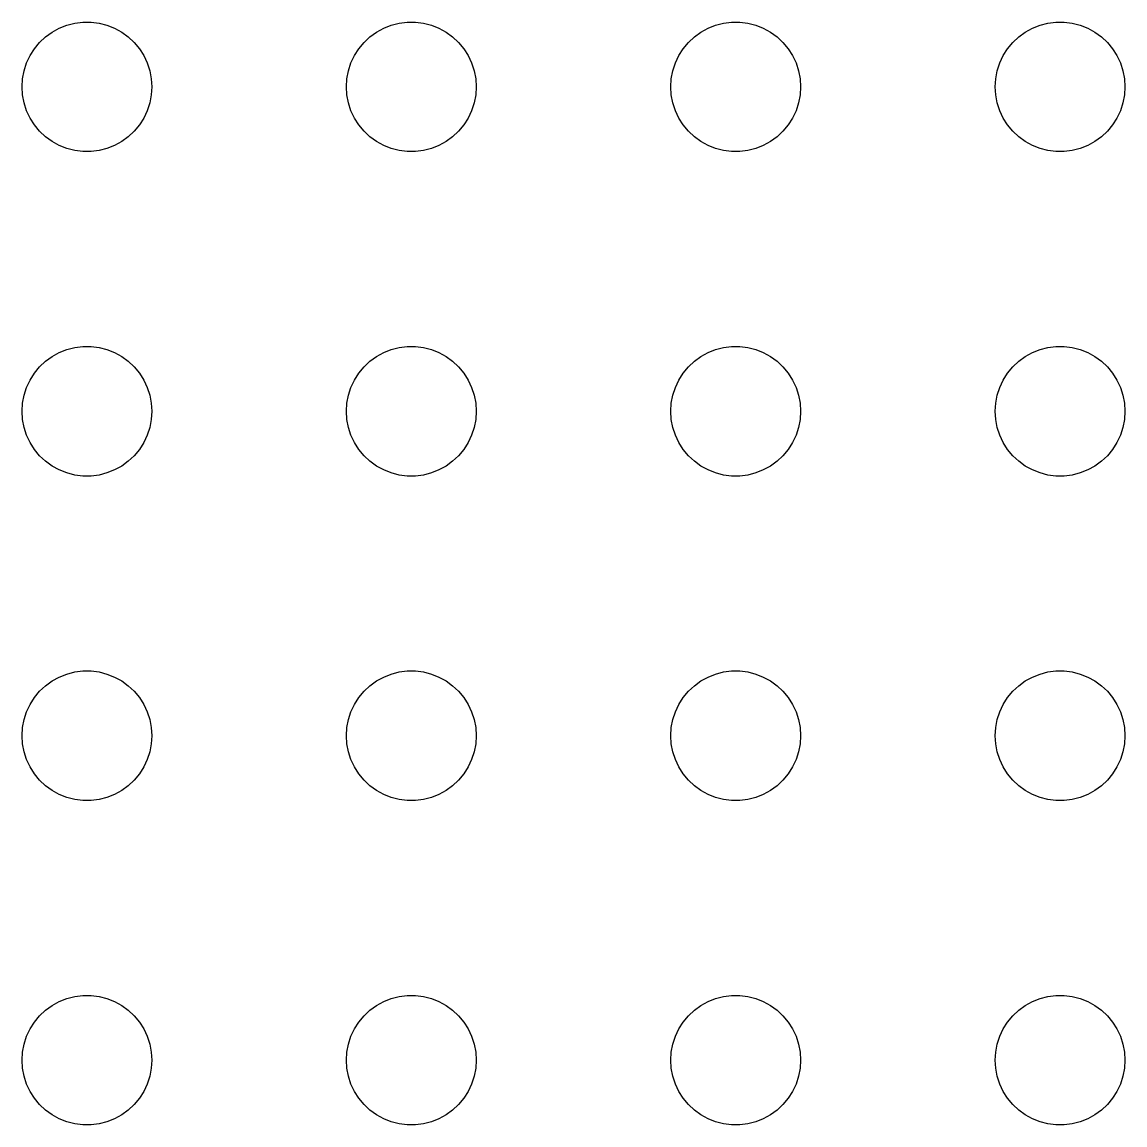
# Model space of a CAD drawing. Header units: metres. Extents: x -104 to 104, y -104 to 104.
# Drawn here: x 21 to 46.5, y 21 to 46.5 of the extents above; entities that cross this region are included whole.
import ezdxf

# ---------------------------------------------------------------- set-up
doc = ezdxf.new("R2010")
doc.units = ezdxf.units.M

msp = doc.modelspace()

# ---------------------------------------------------------------- linework, layer by layer
for p, q in [((21.8613, 46.3572), (22.0365, 46.4266)), ((22.0365, 46.4266), (22.2189, 46.4734)), ((22.2189, 46.4734), (22.4058, 46.497)), ((22.4058, 46.497), (22.5942, 46.497)), ((22.5942, 46.497), (22.7811, 46.4734)), ((22.7811, 46.4734), (22.9635, 46.4266)), ((22.9635, 46.4266), (23.1387, 46.3572)), ((29.3613, 46.3572), (29.5365, 46.4266)), ((29.5365, 46.4266), (29.7189, 46.4734)), ((29.7189, 46.4734), (29.9058, 46.497)), ((29.9058, 46.497), (30.0942, 46.497)), ((30.0942, 46.497), (30.2811, 46.4734)), ((30.2811, 46.4734), (30.4635, 46.4266)), ((30.4635, 46.4266), (30.6387, 46.3572)), ((36.8613, 46.3572), (37.0365, 46.4266)), ((37.0365, 46.4266), (37.2189, 46.4734)), ((37.2189, 46.4734), (37.4058, 46.497)), ((37.4058, 46.497), (37.5942, 46.497)), ((37.5942, 46.497), (37.7811, 46.4734)), ((37.7811, 46.4734), (37.9635, 46.4266)), ((37.9635, 46.4266), (38.1387, 46.3572)), ((44.3613, 46.3572), (44.5365, 46.4266)), ((44.5365, 46.4266), (44.7189, 46.4734)), ((44.7189, 46.4734), (44.9058, 46.497)), ((44.9058, 46.497), (45.0942, 46.497)), ((45.0942, 46.497), (45.2811, 46.4734)), ((45.2811, 46.4734), (45.4635, 46.4266)), ((45.4635, 46.4266), (45.6387, 46.3572)), ((21.4065, 46.0268), (21.5439, 46.1558)), ((21.5439, 46.1558), (21.6963, 46.2665)), ((21.6963, 46.2665), (21.8613, 46.3572)), ((23.1387, 46.3572), (23.3037, 46.2665)), ((23.3037, 46.2665), (23.4561, 46.1558)), ((23.4561, 46.1558), (23.5934, 46.0268)), ((28.9065, 46.0268), (29.0439, 46.1558)), ((29.0439, 46.1558), (29.1963, 46.2665)), ((29.1963, 46.2665), (29.3613, 46.3572)), ((30.6387, 46.3572), (30.8037, 46.2665)), ((30.8037, 46.2665), (30.9561, 46.1558)), ((30.9561, 46.1558), (31.0934, 46.0268)), ((36.4065, 46.0268), (36.5439, 46.1558)), ((36.5439, 46.1558), (36.6963, 46.2665)), ((36.6963, 46.2665), (36.8613, 46.3572)), ((38.1387, 46.3572), (38.3037, 46.2665)), ((38.3037, 46.2665), (38.4561, 46.1558)), ((38.4561, 46.1558), (38.5934, 46.0268)), ((43.9065, 46.0268), (44.0439, 46.1558)), ((44.0439, 46.1558), (44.1963, 46.2665)), ((44.1963, 46.2665), (44.3613, 46.3572)), ((45.6387, 46.3572), (45.8037, 46.2665)), ((45.8037, 46.2665), (45.9561, 46.1558)), ((45.9561, 46.1558), (46.0934, 46.0268)), ((21.2865, 45.8817), (21.4065, 46.0268)), ((23.5934, 46.0268), (23.7135, 45.8817)), ((28.7865, 45.8817), (28.9065, 46.0268)), ((31.0934, 46.0268), (31.2135, 45.8817)), ((36.2865, 45.8817), (36.4065, 46.0268)), ((38.5934, 46.0268), (38.7135, 45.8817)), ((43.7865, 45.8817), (43.9065, 46.0268)), ((46.0934, 46.0268), (46.2135, 45.8817)), ((21.1053, 45.5522), (21.1855, 45.7226)), ((21.1855, 45.7226), (21.2865, 45.8817)), ((23.7135, 45.8817), (23.8145, 45.7226)), ((23.8145, 45.7226), (23.8947, 45.5522)), ((28.6053, 45.5522), (28.6855, 45.7226)), ((28.6855, 45.7226), (28.7865, 45.8817)), ((31.2135, 45.8817), (31.3145, 45.7226)), ((31.3145, 45.7226), (31.3947, 45.5522)), ((36.1053, 45.5522), (36.1855, 45.7226)), ((36.1855, 45.7226), (36.2865, 45.8817)), ((38.7135, 45.8817), (38.8145, 45.7226)), ((38.8145, 45.7226), (38.8947, 45.5522)), ((43.6053, 45.5522), (43.6855, 45.7226)), ((43.6855, 45.7226), (43.7865, 45.8817)), ((46.2135, 45.8817), (46.3145, 45.7226)), ((46.3145, 45.7226), (46.3947, 45.5522)), ((21.0471, 45.373), (21.1053, 45.5522)), ((23.8947, 45.5522), (23.9529, 45.373)), ((28.5471, 45.373), (28.6053, 45.5522)), ((31.3947, 45.5522), (31.4529, 45.373)), ((36.0471, 45.373), (36.1053, 45.5522)), ((38.8947, 45.5522), (38.9529, 45.373)), ((43.5471, 45.373), (43.6053, 45.5522)), ((46.3947, 45.5522), (46.4529, 45.373)), ((21, 45), (21.0118, 45.188)), ((21.0118, 45.188), (21.0471, 45.373)), ((23.9529, 45.373), (23.9882, 45.188)), ((23.9882, 45.188), (24, 45)), ((28.5, 45), (28.5118, 45.188)), ((28.5118, 45.188), (28.5471, 45.373)), ((31.4529, 45.373), (31.4882, 45.188)), ((31.4882, 45.188), (31.5, 45)), ((36, 45), (36.0118, 45.188)), ((36.0118, 45.188), (36.0471, 45.373)), ((38.9529, 45.373), (38.9882, 45.188)), ((38.9882, 45.188), (39, 45)), ((43.5, 45), (43.5118, 45.188)), ((43.5118, 45.188), (43.5471, 45.373)), ((46.4529, 45.373), (46.4882, 45.188)), ((46.4882, 45.188), (46.5, 45)), ((21.0118, 44.812), (21, 45)), ((24, 45), (23.9882, 44.812)), ((28.5118, 44.812), (28.5, 45)), ((31.5, 45), (31.4882, 44.812)), ((36.0118, 44.812), (36, 45)), ((39, 45), (38.9882, 44.812)), ((43.5118, 44.812), (43.5, 45)), ((46.5, 45), (46.4882, 44.812)), ((21.0471, 44.627), (21.0118, 44.812)), ((21.1053, 44.4478), (21.0471, 44.627)), ((23.9529, 44.627), (23.8947, 44.4478)), ((23.9882, 44.812), (23.9529, 44.627)), ((28.5471, 44.627), (28.5118, 44.812)), ((28.6053, 44.4478), (28.5471, 44.627)), ((31.4529, 44.627), (31.3947, 44.4478)), ((31.4882, 44.812), (31.4529, 44.627)), ((36.0471, 44.627), (36.0118, 44.812)), ((36.1053, 44.4478), (36.0471, 44.627)), ((38.9529, 44.627), (38.8947, 44.4478)), ((38.9882, 44.812), (38.9529, 44.627)), ((43.5471, 44.627), (43.5118, 44.812)), ((43.6053, 44.4478), (43.5471, 44.627)), ((46.4529, 44.627), (46.3947, 44.4478)), ((46.4882, 44.812), (46.4529, 44.627)), ((21.1855, 44.2774), (21.1053, 44.4478)), ((23.8947, 44.4478), (23.8145, 44.2774)), ((28.6855, 44.2774), (28.6053, 44.4478)), ((31.3947, 44.4478), (31.3145, 44.2774)), ((36.1855, 44.2774), (36.1053, 44.4478)), ((38.8947, 44.4478), (38.8145, 44.2774)), ((43.6855, 44.2774), (43.6053, 44.4478)), ((46.3947, 44.4478), (46.3145, 44.2774)), ((21.2865, 44.1183), (21.1855, 44.2774)), ((21.4065, 43.9732), (21.2865, 44.1183)), ((23.7135, 44.1183), (23.5934, 43.9732)), ((23.8145, 44.2774), (23.7135, 44.1183)), ((28.7865, 44.1183), (28.6855, 44.2774)), ((28.9065, 43.9732), (28.7865, 44.1183)), ((31.2135, 44.1183), (31.0934, 43.9732)), ((31.3145, 44.2774), (31.2135, 44.1183)), ((36.2865, 44.1183), (36.1855, 44.2774)), ((36.4065, 43.9732), (36.2865, 44.1183)), ((38.7135, 44.1183), (38.5934, 43.9732)), ((38.8145, 44.2774), (38.7135, 44.1183)), ((43.7865, 44.1183), (43.6855, 44.2774)), ((43.9065, 43.9732), (43.7865, 44.1183)), ((46.2135, 44.1183), (46.0934, 43.9732)), ((46.3145, 44.2774), (46.2135, 44.1183)), ((21.5439, 43.8442), (21.4065, 43.9732)), ((23.5934, 43.9732), (23.4561, 43.8442)), ((29.0439, 43.8442), (28.9065, 43.9732)), ((31.0934, 43.9732), (30.9561, 43.8442)), ((36.5439, 43.8442), (36.4065, 43.9732)), ((38.5934, 43.9732), (38.4561, 43.8442)), ((44.0439, 43.8442), (43.9065, 43.9732)), ((46.0934, 43.9732), (45.9561, 43.8442)), ((21.6963, 43.7335), (21.5439, 43.8442)), ((21.8613, 43.6428), (21.6963, 43.7335)), ((22.0365, 43.5734), (21.8613, 43.6428)), ((23.1387, 43.6428), (22.9635, 43.5734)), ((23.3037, 43.7335), (23.1387, 43.6428)), ((23.4561, 43.8442), (23.3037, 43.7335)), ((29.1963, 43.7335), (29.0439, 43.8442)), ((29.3613, 43.6428), (29.1963, 43.7335)), ((29.5365, 43.5734), (29.3613, 43.6428)), ((30.6387, 43.6428), (30.4635, 43.5734)), ((30.8037, 43.7335), (30.6387, 43.6428)), ((30.9561, 43.8442), (30.8037, 43.7335)), ((36.6963, 43.7335), (36.5439, 43.8442)), ((36.8613, 43.6428), (36.6963, 43.7335)), ((37.0365, 43.5734), (36.8613, 43.6428)), ((38.1387, 43.6428), (37.9635, 43.5734)), ((38.3037, 43.7335), (38.1387, 43.6428)), ((38.4561, 43.8442), (38.3037, 43.7335)), ((44.1963, 43.7335), (44.0439, 43.8442)), ((44.3613, 43.6428), (44.1963, 43.7335)), ((44.5365, 43.5734), (44.3613, 43.6428)), ((45.6387, 43.6428), (45.4635, 43.5734)), ((45.8037, 43.7335), (45.6387, 43.6428)), ((45.9561, 43.8442), (45.8037, 43.7335)), ((22.2189, 43.5266), (22.0365, 43.5734)), ((22.4058, 43.503), (22.2189, 43.5266)), ((22.5942, 43.503), (22.4058, 43.503)), ((22.7811, 43.5266), (22.5942, 43.503)), ((22.9635, 43.5734), (22.7811, 43.5266)), ((29.7189, 43.5266), (29.5365, 43.5734)), ((29.9058, 43.503), (29.7189, 43.5266)), ((30.0942, 43.503), (29.9058, 43.503)), ((30.2811, 43.5266), (30.0942, 43.503)), ((30.4635, 43.5734), (30.2811, 43.5266)), ((37.2189, 43.5266), (37.0365, 43.5734)), ((37.4058, 43.503), (37.2189, 43.5266)), ((37.5942, 43.503), (37.4058, 43.503)), ((37.7811, 43.5266), (37.5942, 43.503)), ((37.9635, 43.5734), (37.7811, 43.5266)), ((44.7189, 43.5266), (44.5365, 43.5734)), ((44.9058, 43.503), (44.7189, 43.5266)), ((45.0942, 43.503), (44.9058, 43.503)), ((45.2811, 43.5266), (45.0942, 43.503)), ((45.4635, 43.5734), (45.2811, 43.5266)), ((21.5439, 38.6558), (21.6963, 38.7665)), ((21.6963, 38.7665), (21.8613, 38.8572)), ((21.8613, 38.8572), (22.0365, 38.9266)), ((22.0365, 38.9266), (22.2189, 38.9734)), ((22.2189, 38.9734), (22.4058, 38.997)), ((22.4058, 38.997), (22.5942, 38.997)), ((22.5942, 38.997), (22.7811, 38.9734)), ((22.7811, 38.9734), (22.9635, 38.9266)), ((22.9635, 38.9266), (23.1387, 38.8572)), ((23.1387, 38.8572), (23.3037, 38.7665)), ((23.3037, 38.7665), (23.4561, 38.6558)), ((29.0439, 38.6558), (29.1963, 38.7665)), ((29.1963, 38.7665), (29.3613, 38.8572)), ((29.3613, 38.8572), (29.5365, 38.9266)), ((29.5365, 38.9266), (29.7189, 38.9734)), ((29.7189, 38.9734), (29.9058, 38.997)), ((29.9058, 38.997), (30.0942, 38.997)), ((30.0942, 38.997), (30.2811, 38.9734)), ((30.2811, 38.9734), (30.4635, 38.9266)), ((30.4635, 38.9266), (30.6387, 38.8572)), ((30.6387, 38.8572), (30.8037, 38.7665)), ((30.8037, 38.7665), (30.9561, 38.6558)), ((36.5439, 38.6558), (36.6963, 38.7665)), ((36.6963, 38.7665), (36.8613, 38.8572)), ((36.8613, 38.8572), (37.0365, 38.9266)), ((37.0365, 38.9266), (37.2189, 38.9734)), ((37.2189, 38.9734), (37.4058, 38.997)), ((37.4058, 38.997), (37.5942, 38.997)), ((37.5942, 38.997), (37.7811, 38.9734)), ((37.7811, 38.9734), (37.9635, 38.9266)), ((37.9635, 38.9266), (38.1387, 38.8572)), ((38.1387, 38.8572), (38.3037, 38.7665)), ((38.3037, 38.7665), (38.4561, 38.6558)), ((44.0439, 38.6558), (44.1963, 38.7665)), ((44.1963, 38.7665), (44.3613, 38.8572)), ((44.3613, 38.8572), (44.5365, 38.9266)), ((44.5365, 38.9266), (44.7189, 38.9734)), ((44.7189, 38.9734), (44.9058, 38.997)), ((44.9058, 38.997), (45.0942, 38.997)), ((45.0942, 38.997), (45.2811, 38.9734)), ((45.2811, 38.9734), (45.4635, 38.9266)), ((45.4635, 38.9266), (45.6387, 38.8572)), ((45.6387, 38.8572), (45.8037, 38.7665)), ((45.8037, 38.7665), (45.9561, 38.6558)), ((21.2865, 38.3817), (21.4065, 38.5268)), ((21.4065, 38.5268), (21.5439, 38.6558)), ((23.4561, 38.6558), (23.5934, 38.5268)), ((23.5934, 38.5268), (23.7135, 38.3817)), ((28.7865, 38.3817), (28.9065, 38.5268)), ((28.9065, 38.5268), (29.0439, 38.6558)), ((30.9561, 38.6558), (31.0934, 38.5268)), ((31.0934, 38.5268), (31.2135, 38.3817)), ((36.2865, 38.3817), (36.4065, 38.5268)), ((36.4065, 38.5268), (36.5439, 38.6558)), ((38.4561, 38.6558), (38.5934, 38.5268)), ((38.5934, 38.5268), (38.7135, 38.3817)), ((43.7865, 38.3817), (43.9065, 38.5268)), ((43.9065, 38.5268), (44.0439, 38.6558)), ((45.9561, 38.6558), (46.0934, 38.5268)), ((46.0934, 38.5268), (46.2135, 38.3817)), ((21.1855, 38.2226), (21.2865, 38.3817)), ((23.7135, 38.3817), (23.8145, 38.2226)), ((28.6855, 38.2226), (28.7865, 38.3817)), ((31.2135, 38.3817), (31.3145, 38.2226)), ((36.1855, 38.2226), (36.2865, 38.3817)), ((38.7135, 38.3817), (38.8145, 38.2226)), ((43.6855, 38.2226), (43.7865, 38.3817)), ((46.2135, 38.3817), (46.3145, 38.2226)), ((21.0471, 37.873), (21.1053, 38.0522)), ((21.1053, 38.0522), (21.1855, 38.2226)), ((23.8145, 38.2226), (23.8947, 38.0522)), ((23.8947, 38.0522), (23.9529, 37.873)), ((28.5471, 37.873), (28.6053, 38.0522)), ((28.6053, 38.0522), (28.6855, 38.2226)), ((31.3145, 38.2226), (31.3947, 38.0522)), ((31.3947, 38.0522), (31.4529, 37.873)), ((36.0471, 37.873), (36.1053, 38.0522)), ((36.1053, 38.0522), (36.1855, 38.2226)), ((38.8145, 38.2226), (38.8947, 38.0522)), ((38.8947, 38.0522), (38.9529, 37.873)), ((43.5471, 37.873), (43.6053, 38.0522)), ((43.6053, 38.0522), (43.6855, 38.2226)), ((46.3145, 38.2226), (46.3947, 38.0522)), ((46.3947, 38.0522), (46.4529, 37.873)), ((21.0118, 37.688), (21.0471, 37.873)), ((23.9529, 37.873), (23.9882, 37.688)), ((28.5118, 37.688), (28.5471, 37.873)), ((31.4529, 37.873), (31.4882, 37.688)), ((36.0118, 37.688), (36.0471, 37.873)), ((38.9529, 37.873), (38.9882, 37.688)), ((43.5118, 37.688), (43.5471, 37.873)), ((46.4529, 37.873), (46.4882, 37.688)), ((21, 37.5), (21.0118, 37.688)), ((21.0118, 37.312), (21, 37.5)), ((23.9882, 37.688), (24, 37.5)), ((24, 37.5), (23.9882, 37.312)), ((28.5, 37.5), (28.5118, 37.688)), ((28.5118, 37.312), (28.5, 37.5)), ((31.4882, 37.688), (31.5, 37.5)), ((31.5, 37.5), (31.4882, 37.312)), ((36, 37.5), (36.0118, 37.688)), ((36.0118, 37.312), (36, 37.5)), ((38.9882, 37.688), (39, 37.5)), ((39, 37.5), (38.9882, 37.312)), ((43.5, 37.5), (43.5118, 37.688)), ((43.5118, 37.312), (43.5, 37.5)), ((46.4882, 37.688), (46.5, 37.5)), ((46.5, 37.5), (46.4882, 37.312)), ((21.0471, 37.127), (21.0118, 37.312)), ((23.9882, 37.312), (23.9529, 37.127)), ((28.5471, 37.127), (28.5118, 37.312)), ((31.4882, 37.312), (31.4529, 37.127)), ((36.0471, 37.127), (36.0118, 37.312)), ((38.9882, 37.312), (38.9529, 37.127)), ((43.5471, 37.127), (43.5118, 37.312)), ((46.4882, 37.312), (46.4529, 37.127)), ((21.1053, 36.9478), (21.0471, 37.127)), ((23.9529, 37.127), (23.8947, 36.9478)), ((28.6053, 36.9478), (28.5471, 37.127)), ((31.4529, 37.127), (31.3947, 36.9478)), ((36.1053, 36.9478), (36.0471, 37.127)), ((38.9529, 37.127), (38.8947, 36.9478)), ((43.6053, 36.9478), (43.5471, 37.127)), ((46.4529, 37.127), (46.3947, 36.9478)), ((21.1855, 36.7774), (21.1053, 36.9478)), ((21.2865, 36.6183), (21.1855, 36.7774)), ((23.8145, 36.7774), (23.7135, 36.6183)), ((23.8947, 36.9478), (23.8145, 36.7774)), ((28.6855, 36.7774), (28.6053, 36.9478)), ((28.7865, 36.6183), (28.6855, 36.7774)), ((31.3145, 36.7774), (31.2135, 36.6183)), ((31.3947, 36.9478), (31.3145, 36.7774)), ((36.1855, 36.7774), (36.1053, 36.9478)), ((36.2865, 36.6183), (36.1855, 36.7774)), ((38.8145, 36.7774), (38.7135, 36.6183)), ((38.8947, 36.9478), (38.8145, 36.7774)), ((43.6855, 36.7774), (43.6053, 36.9478)), ((43.7865, 36.6183), (43.6855, 36.7774)), ((46.3145, 36.7774), (46.2135, 36.6183)), ((46.3947, 36.9478), (46.3145, 36.7774)), ((21.4065, 36.4732), (21.2865, 36.6183)), ((21.5439, 36.3442), (21.4065, 36.4732)), ((23.5934, 36.4732), (23.4561, 36.3442)), ((23.7135, 36.6183), (23.5934, 36.4732)), ((28.9065, 36.4732), (28.7865, 36.6183)), ((29.0439, 36.3442), (28.9065, 36.4732)), ((31.0934, 36.4732), (30.9561, 36.3442)), ((31.2135, 36.6183), (31.0934, 36.4732)), ((36.4065, 36.4732), (36.2865, 36.6183)), ((36.5439, 36.3442), (36.4065, 36.4732)), ((38.5934, 36.4732), (38.4561, 36.3442)), ((38.7135, 36.6183), (38.5934, 36.4732)), ((43.9065, 36.4732), (43.7865, 36.6183)), ((44.0439, 36.3442), (43.9065, 36.4732)), ((46.0934, 36.4732), (45.9561, 36.3442)), ((46.2135, 36.6183), (46.0934, 36.4732)), ((21.6963, 36.2335), (21.5439, 36.3442)), ((21.8613, 36.1428), (21.6963, 36.2335)), ((23.3037, 36.2335), (23.1387, 36.1428)), ((23.4561, 36.3442), (23.3037, 36.2335)), ((29.1963, 36.2335), (29.0439, 36.3442)), ((29.3613, 36.1428), (29.1963, 36.2335)), ((30.8037, 36.2335), (30.6387, 36.1428)), ((30.9561, 36.3442), (30.8037, 36.2335)), ((36.6963, 36.2335), (36.5439, 36.3442)), ((36.8613, 36.1428), (36.6963, 36.2335)), ((38.3037, 36.2335), (38.1387, 36.1428)), ((38.4561, 36.3442), (38.3037, 36.2335)), ((44.1963, 36.2335), (44.0439, 36.3442)), ((44.3613, 36.1428), (44.1963, 36.2335)), ((45.8037, 36.2335), (45.6387, 36.1428)), ((45.9561, 36.3442), (45.8037, 36.2335)), ((22.0365, 36.0734), (21.8613, 36.1428)), ((22.2189, 36.0266), (22.0365, 36.0734)), ((22.4058, 36.003), (22.2189, 36.0266)), ((22.5942, 36.003), (22.4058, 36.003)), ((22.7811, 36.0266), (22.5942, 36.003)), ((22.9635, 36.0734), (22.7811, 36.0266)), ((23.1387, 36.1428), (22.9635, 36.0734)), ((29.5365, 36.0734), (29.3613, 36.1428)), ((29.7189, 36.0266), (29.5365, 36.0734)), ((29.9058, 36.003), (29.7189, 36.0266)), ((30.0942, 36.003), (29.9058, 36.003)), ((30.2811, 36.0266), (30.0942, 36.003)), ((30.4635, 36.0734), (30.2811, 36.0266)), ((30.6387, 36.1428), (30.4635, 36.0734)), ((37.0365, 36.0734), (36.8613, 36.1428)), ((37.2189, 36.0266), (37.0365, 36.0734)), ((37.4058, 36.003), (37.2189, 36.0266)), ((37.5942, 36.003), (37.4058, 36.003)), ((37.7811, 36.0266), (37.5942, 36.003)), ((37.9635, 36.0734), (37.7811, 36.0266)), ((38.1387, 36.1428), (37.9635, 36.0734)), ((44.5365, 36.0734), (44.3613, 36.1428)), ((44.7189, 36.0266), (44.5365, 36.0734)), ((44.9058, 36.003), (44.7189, 36.0266)), ((45.0942, 36.003), (44.9058, 36.003)), ((45.2811, 36.0266), (45.0942, 36.003)), ((45.4635, 36.0734), (45.2811, 36.0266)), ((45.6387, 36.1428), (45.4635, 36.0734)), ((21.8613, 31.3572), (22.0365, 31.4266)), ((22.0365, 31.4266), (22.2189, 31.4734)), ((22.2189, 31.4734), (22.4058, 31.497)), ((22.4058, 31.497), (22.5942, 31.497)), ((22.5942, 31.497), (22.7811, 31.4734)), ((22.7811, 31.4734), (22.9635, 31.4266)), ((22.9635, 31.4266), (23.1387, 31.3572)), ((29.3613, 31.3572), (29.5365, 31.4266)), ((29.5365, 31.4266), (29.7189, 31.4734)), ((29.7189, 31.4734), (29.9058, 31.497)), ((29.9058, 31.497), (30.0942, 31.497)), ((30.0942, 31.497), (30.2811, 31.4734)), ((30.2811, 31.4734), (30.4635, 31.4266)), ((30.4635, 31.4266), (30.6387, 31.3572)), ((36.8613, 31.3572), (37.0365, 31.4266)), ((37.0365, 31.4266), (37.2189, 31.4734)), ((37.2189, 31.4734), (37.4058, 31.497)), ((37.4058, 31.497), (37.5942, 31.497)), ((37.5942, 31.497), (37.7811, 31.4734)), ((37.7811, 31.4734), (37.9635, 31.4266)), ((37.9635, 31.4266), (38.1387, 31.3572)), ((44.3613, 31.3572), (44.5365, 31.4266)), ((44.5365, 31.4266), (44.7189, 31.4734)), ((44.7189, 31.4734), (44.9058, 31.497)), ((44.9058, 31.497), (45.0942, 31.497)), ((45.0942, 31.497), (45.2811, 31.4734)), ((45.2811, 31.4734), (45.4635, 31.4266)), ((45.4635, 31.4266), (45.6387, 31.3572)), ((21.4065, 31.0268), (21.5439, 31.1558)), ((21.5439, 31.1558), (21.6963, 31.2665)), ((21.6963, 31.2665), (21.8613, 31.3572)), ((23.1387, 31.3572), (23.3037, 31.2665)), ((23.3037, 31.2665), (23.4561, 31.1558)), ((23.4561, 31.1558), (23.5934, 31.0268)), ((28.9065, 31.0268), (29.0439, 31.1558)), ((29.0439, 31.1558), (29.1963, 31.2665)), ((29.1963, 31.2665), (29.3613, 31.3572)), ((30.6387, 31.3572), (30.8037, 31.2665)), ((30.8037, 31.2665), (30.9561, 31.1558)), ((30.9561, 31.1558), (31.0934, 31.0268)), ((36.4065, 31.0268), (36.5439, 31.1558)), ((36.5439, 31.1558), (36.6963, 31.2665)), ((36.6963, 31.2665), (36.8613, 31.3572)), ((38.1387, 31.3572), (38.3037, 31.2665)), ((38.3037, 31.2665), (38.4561, 31.1558)), ((38.4561, 31.1558), (38.5934, 31.0268)), ((43.9065, 31.0268), (44.0439, 31.1558)), ((44.0439, 31.1558), (44.1963, 31.2665)), ((44.1963, 31.2665), (44.3613, 31.3572)), ((45.6387, 31.3572), (45.8037, 31.2665)), ((45.8037, 31.2665), (45.9561, 31.1558)), ((45.9561, 31.1558), (46.0934, 31.0268)), ((21.1855, 30.7226), (21.2865, 30.8817)), ((21.2865, 30.8817), (21.4065, 31.0268)), ((23.5934, 31.0268), (23.7135, 30.8817)), ((23.7135, 30.8817), (23.8145, 30.7226)), ((28.6855, 30.7226), (28.7865, 30.8817)), ((28.7865, 30.8817), (28.9065, 31.0268)), ((31.0934, 31.0268), (31.2135, 30.8817)), ((31.2135, 30.8817), (31.3145, 30.7226)), ((36.1855, 30.7226), (36.2865, 30.8817)), ((36.2865, 30.8817), (36.4065, 31.0268)), ((38.5934, 31.0268), (38.7135, 30.8817)), ((38.7135, 30.8817), (38.8145, 30.7226)), ((43.6855, 30.7226), (43.7865, 30.8817)), ((43.7865, 30.8817), (43.9065, 31.0268)), ((46.0934, 31.0268), (46.2135, 30.8817)), ((46.2135, 30.8817), (46.3145, 30.7226)), ((21.1053, 30.5522), (21.1855, 30.7226)), ((23.8145, 30.7226), (23.8947, 30.5522)), ((28.6053, 30.5522), (28.6855, 30.7226)), ((31.3145, 30.7226), (31.3947, 30.5522)), ((36.1053, 30.5522), (36.1855, 30.7226)), ((38.8145, 30.7226), (38.8947, 30.5522)), ((43.6053, 30.5522), (43.6855, 30.7226)), ((46.3145, 30.7226), (46.3947, 30.5522)), ((21.0118, 30.188), (21.0471, 30.373)), ((21.0471, 30.373), (21.1053, 30.5522)), ((23.8947, 30.5522), (23.9529, 30.373)), ((23.9529, 30.373), (23.9882, 30.188)), ((28.5118, 30.188), (28.5471, 30.373)), ((28.5471, 30.373), (28.6053, 30.5522)), ((31.3947, 30.5522), (31.4529, 30.373)), ((31.4529, 30.373), (31.4882, 30.188)), ((36.0118, 30.188), (36.0471, 30.373)), ((36.0471, 30.373), (36.1053, 30.5522)), ((38.8947, 30.5522), (38.9529, 30.373)), ((38.9529, 30.373), (38.9882, 30.188)), ((43.5118, 30.188), (43.5471, 30.373)), ((43.5471, 30.373), (43.6053, 30.5522)), ((46.3947, 30.5522), (46.4529, 30.373)), ((46.4529, 30.373), (46.4882, 30.188)), ((21, 30), (21.0118, 30.188)), ((23.9882, 30.188), (24, 30)), ((28.5, 30), (28.5118, 30.188)), ((31.4882, 30.188), (31.5, 30)), ((36, 30), (36.0118, 30.188)), ((38.9882, 30.188), (39, 30)), ((43.5, 30), (43.5118, 30.188)), ((46.4882, 30.188), (46.5, 30)), ((21.0118, 29.812), (21, 30)), ((24, 30), (23.9882, 29.812)), ((28.5118, 29.812), (28.5, 30)), ((31.5, 30), (31.4882, 29.812)), ((36.0118, 29.812), (36, 30)), ((39, 30), (38.9882, 29.812)), ((43.5118, 29.812), (43.5, 30)), ((46.5, 30), (46.4882, 29.812)), ((21.0471, 29.627), (21.0118, 29.812)), ((21.1053, 29.4478), (21.0471, 29.627)), ((23.9529, 29.627), (23.8947, 29.4478)), ((23.9882, 29.812), (23.9529, 29.627)), ((28.5471, 29.627), (28.5118, 29.812)), ((28.6053, 29.4478), (28.5471, 29.627)), ((31.4529, 29.627), (31.3947, 29.4478)), ((31.4882, 29.812), (31.4529, 29.627)), ((36.0471, 29.627), (36.0118, 29.812)), ((36.1053, 29.4478), (36.0471, 29.627)), ((38.9529, 29.627), (38.8947, 29.4478)), ((38.9882, 29.812), (38.9529, 29.627)), ((43.5471, 29.627), (43.5118, 29.812)), ((43.6053, 29.4478), (43.5471, 29.627)), ((46.4529, 29.627), (46.3947, 29.4478)), ((46.4882, 29.812), (46.4529, 29.627)), ((21.1855, 29.2774), (21.1053, 29.4478)), ((23.8947, 29.4478), (23.8145, 29.2774)), ((28.6855, 29.2774), (28.6053, 29.4478)), ((31.3947, 29.4478), (31.3145, 29.2774)), ((36.1855, 29.2774), (36.1053, 29.4478)), ((38.8947, 29.4478), (38.8145, 29.2774)), ((43.6855, 29.2774), (43.6053, 29.4478)), ((46.3947, 29.4478), (46.3145, 29.2774)), ((21.2865, 29.1183), (21.1855, 29.2774)), ((21.4065, 28.9732), (21.2865, 29.1183)), ((23.7135, 29.1183), (23.5934, 28.9732)), ((23.8145, 29.2774), (23.7135, 29.1183)), ((28.7865, 29.1183), (28.6855, 29.2774)), ((28.9065, 28.9732), (28.7865, 29.1183)), ((31.2135, 29.1183), (31.0934, 28.9732)), ((31.3145, 29.2774), (31.2135, 29.1183)), ((36.2865, 29.1183), (36.1855, 29.2774)), ((36.4065, 28.9732), (36.2865, 29.1183)), ((38.7135, 29.1183), (38.5934, 28.9732)), ((38.8145, 29.2774), (38.7135, 29.1183)), ((43.7865, 29.1183), (43.6855, 29.2774)), ((43.9065, 28.9732), (43.7865, 29.1183)), ((46.2135, 29.1183), (46.0934, 28.9732)), ((46.3145, 29.2774), (46.2135, 29.1183)), ((21.5439, 28.8442), (21.4065, 28.9732)), ((21.6963, 28.7335), (21.5439, 28.8442)), ((23.4561, 28.8442), (23.3037, 28.7335)), ((23.5934, 28.9732), (23.4561, 28.8442)), ((29.0439, 28.8442), (28.9065, 28.9732)), ((29.1963, 28.7335), (29.0439, 28.8442)), ((30.9561, 28.8442), (30.8037, 28.7335)), ((31.0934, 28.9732), (30.9561, 28.8442)), ((36.5439, 28.8442), (36.4065, 28.9732)), ((36.6963, 28.7335), (36.5439, 28.8442)), ((38.4561, 28.8442), (38.3037, 28.7335)), ((38.5934, 28.9732), (38.4561, 28.8442)), ((44.0439, 28.8442), (43.9065, 28.9732)), ((44.1963, 28.7335), (44.0439, 28.8442)), ((45.9561, 28.8442), (45.8037, 28.7335)), ((46.0934, 28.9732), (45.9561, 28.8442)), ((21.8613, 28.6427), (21.6963, 28.7335)), ((22.0365, 28.5734), (21.8613, 28.6427)), ((22.2189, 28.5266), (22.0365, 28.5734)), ((22.9635, 28.5734), (22.7811, 28.5266)), ((23.1387, 28.6427), (22.9635, 28.5734)), ((23.3037, 28.7335), (23.1387, 28.6427)), ((29.3613, 28.6427), (29.1963, 28.7335)), ((29.5365, 28.5734), (29.3613, 28.6427)), ((29.7189, 28.5266), (29.5365, 28.5734)), ((30.4635, 28.5734), (30.2811, 28.5266)), ((30.6387, 28.6427), (30.4635, 28.5734)), ((30.8037, 28.7335), (30.6387, 28.6427)), ((36.8613, 28.6427), (36.6963, 28.7335)), ((37.0365, 28.5734), (36.8613, 28.6427)), ((37.2189, 28.5266), (37.0365, 28.5734)), ((37.9635, 28.5734), (37.7811, 28.5266)), ((38.1387, 28.6427), (37.9635, 28.5734)), ((38.3037, 28.7335), (38.1387, 28.6427)), ((44.3613, 28.6427), (44.1963, 28.7335)), ((44.5365, 28.5734), (44.3613, 28.6427)), ((44.7189, 28.5266), (44.5365, 28.5734)), ((45.4635, 28.5734), (45.2811, 28.5266)), ((45.6387, 28.6427), (45.4635, 28.5734)), ((45.8037, 28.7335), (45.6387, 28.6427)), ((22.4058, 28.503), (22.2189, 28.5266)), ((22.5942, 28.503), (22.4058, 28.503)), ((22.7811, 28.5266), (22.5942, 28.503)), ((29.9058, 28.503), (29.7189, 28.5266)), ((30.0942, 28.503), (29.9058, 28.503)), ((30.2811, 28.5266), (30.0942, 28.503)), ((37.4058, 28.503), (37.2189, 28.5266)), ((37.5942, 28.503), (37.4058, 28.503)), ((37.7811, 28.5266), (37.5942, 28.503)), ((44.9058, 28.503), (44.7189, 28.5266)), ((45.0942, 28.503), (44.9058, 28.503)), ((45.2811, 28.5266), (45.0942, 28.503)), ((22.0365, 23.9266), (22.2189, 23.9734)), ((22.2189, 23.9734), (22.4058, 23.997)), ((22.4058, 23.997), (22.5942, 23.997)), ((22.5942, 23.997), (22.7811, 23.9734)), ((22.7811, 23.9734), (22.9635, 23.9266)), ((29.5365, 23.9266), (29.7189, 23.9734)), ((29.7189, 23.9734), (29.9058, 23.997)), ((29.9058, 23.997), (30.0942, 23.997)), ((30.0942, 23.997), (30.2811, 23.9734)), ((30.2811, 23.9734), (30.4635, 23.9266)), ((37.0365, 23.9266), (37.2189, 23.9734)), ((37.2189, 23.9734), (37.4058, 23.997)), ((37.4058, 23.997), (37.5942, 23.997)), ((37.5942, 23.997), (37.7811, 23.9734)), ((37.7811, 23.9734), (37.9635, 23.9266)), ((44.5365, 23.9266), (44.7189, 23.9734)), ((44.7189, 23.9734), (44.9058, 23.997)), ((44.9058, 23.997), (45.0942, 23.997)), ((45.0942, 23.997), (45.2811, 23.9734)), ((45.2811, 23.9734), (45.4635, 23.9266)), ((21.5439, 23.6558), (21.6963, 23.7665)), ((21.6963, 23.7665), (21.8613, 23.8572)), ((21.8613, 23.8572), (22.0365, 23.9266)), ((22.9635, 23.9266), (23.1387, 23.8572)), ((23.1387, 23.8572), (23.3037, 23.7665)), ((23.3037, 23.7665), (23.4561, 23.6558)), ((29.0439, 23.6558), (29.1963, 23.7665)), ((29.1963, 23.7665), (29.3613, 23.8572)), ((29.3613, 23.8572), (29.5365, 23.9266)), ((30.4635, 23.9266), (30.6387, 23.8572)), ((30.6387, 23.8572), (30.8037, 23.7665)), ((30.8037, 23.7665), (30.9561, 23.6558)), ((36.5439, 23.6558), (36.6963, 23.7665)), ((36.6963, 23.7665), (36.8613, 23.8572)), ((36.8613, 23.8572), (37.0365, 23.9266)), ((37.9635, 23.9266), (38.1387, 23.8572)), ((38.1387, 23.8572), (38.3037, 23.7665)), ((38.3037, 23.7665), (38.4561, 23.6558)), ((44.0439, 23.6558), (44.1963, 23.7665)), ((44.1963, 23.7665), (44.3613, 23.8572)), ((44.3613, 23.8572), (44.5365, 23.9266)), ((45.4635, 23.9266), (45.6387, 23.8572)), ((45.6387, 23.8572), (45.8037, 23.7665)), ((45.8037, 23.7665), (45.9561, 23.6558)), ((21.2865, 23.3817), (21.4065, 23.5268)), ((21.4065, 23.5268), (21.5439, 23.6558)), ((23.4561, 23.6558), (23.5934, 23.5268)), ((23.5934, 23.5268), (23.7135, 23.3817)), ((28.7865, 23.3817), (28.9065, 23.5268)), ((28.9065, 23.5268), (29.0439, 23.6558)), ((30.9561, 23.6558), (31.0934, 23.5268)), ((31.0934, 23.5268), (31.2135, 23.3817)), ((36.2865, 23.3817), (36.4065, 23.5268)), ((36.4065, 23.5268), (36.5439, 23.6558)), ((38.4561, 23.6558), (38.5934, 23.5268)), ((38.5934, 23.5268), (38.7135, 23.3817)), ((43.7865, 23.3817), (43.9065, 23.5268)), ((43.9065, 23.5268), (44.0439, 23.6558)), ((45.9561, 23.6558), (46.0934, 23.5268)), ((46.0934, 23.5268), (46.2135, 23.3817)), ((21.1053, 23.0522), (21.1855, 23.2226)), ((21.1855, 23.2226), (21.2865, 23.3817)), ((23.7135, 23.3817), (23.8145, 23.2226)), ((23.8145, 23.2226), (23.8947, 23.0522)), ((28.6053, 23.0522), (28.6855, 23.2226)), ((28.6855, 23.2226), (28.7865, 23.3817)), ((31.2135, 23.3817), (31.3145, 23.2226)), ((31.3145, 23.2226), (31.3947, 23.0522)), ((36.1053, 23.0522), (36.1855, 23.2226)), ((36.1855, 23.2226), (36.2865, 23.3817)), ((38.7135, 23.3817), (38.8145, 23.2226)), ((38.8145, 23.2226), (38.8947, 23.0522)), ((43.6053, 23.0522), (43.6855, 23.2226)), ((43.6855, 23.2226), (43.7865, 23.3817)), ((46.2135, 23.3817), (46.3145, 23.2226)), ((46.3145, 23.2226), (46.3947, 23.0522)), ((21.0471, 22.873), (21.1053, 23.0522)), ((23.8947, 23.0522), (23.9529, 22.873)), ((28.5471, 22.873), (28.6053, 23.0522)), ((31.3947, 23.0522), (31.4529, 22.873)), ((36.0471, 22.873), (36.1053, 23.0522)), ((38.8947, 23.0522), (38.9529, 22.873)), ((43.5471, 22.873), (43.6053, 23.0522)), ((46.3947, 23.0522), (46.4529, 22.873)), ((21.0118, 22.688), (21.0471, 22.873)), ((23.9529, 22.873), (23.9882, 22.688)), ((28.5118, 22.688), (28.5471, 22.873)), ((31.4529, 22.873), (31.4882, 22.688)), ((36.0118, 22.688), (36.0471, 22.873)), ((38.9529, 22.873), (38.9882, 22.688)), ((43.5118, 22.688), (43.5471, 22.873)), ((46.4529, 22.873), (46.4882, 22.688)), ((21, 22.5), (21.0118, 22.688)), ((21.0118, 22.312), (21, 22.5)), ((23.9882, 22.688), (24, 22.5)), ((24, 22.5), (23.9882, 22.312)), ((28.5, 22.5), (28.5118, 22.688)), ((28.5118, 22.312), (28.5, 22.5)), ((31.4882, 22.688), (31.5, 22.5)), ((31.5, 22.5), (31.4882, 22.312)), ((36, 22.5), (36.0118, 22.688)), ((36.0118, 22.312), (36, 22.5)), ((38.9882, 22.688), (39, 22.5)), ((39, 22.5), (38.9882, 22.312)), ((43.5, 22.5), (43.5118, 22.688)), ((43.5118, 22.312), (43.5, 22.5)), ((46.4882, 22.688), (46.5, 22.5)), ((46.5, 22.5), (46.4882, 22.312)), ((21.0471, 22.127), (21.0118, 22.312)), ((23.9882, 22.312), (23.9529, 22.127)), ((28.5471, 22.127), (28.5118, 22.312)), ((31.4882, 22.312), (31.4529, 22.127)), ((36.0471, 22.127), (36.0118, 22.312)), ((38.9882, 22.312), (38.9529, 22.127)), ((43.5471, 22.127), (43.5118, 22.312)), ((46.4882, 22.312), (46.4529, 22.127)), ((21.1053, 21.9478), (21.0471, 22.127)), ((21.1855, 21.7774), (21.1053, 21.9478)), ((23.8947, 21.9478), (23.8145, 21.7774)), ((23.9529, 22.127), (23.8947, 21.9478)), ((28.6053, 21.9478), (28.5471, 22.127)), ((28.6855, 21.7774), (28.6053, 21.9478)), ((31.3947, 21.9478), (31.3145, 21.7774)), ((31.4529, 22.127), (31.3947, 21.9478)), ((36.1053, 21.9478), (36.0471, 22.127)), ((36.1855, 21.7774), (36.1053, 21.9478)), ((38.8947, 21.9478), (38.8145, 21.7774)), ((38.9529, 22.127), (38.8947, 21.9478)), ((43.6053, 21.9478), (43.5471, 22.127)), ((43.6855, 21.7774), (43.6053, 21.9478)), ((46.3947, 21.9478), (46.3145, 21.7774)), ((46.4529, 22.127), (46.3947, 21.9478)), ((21.2865, 21.6183), (21.1855, 21.7774)), ((23.8145, 21.7774), (23.7135, 21.6183)), ((28.7865, 21.6183), (28.6855, 21.7774)), ((31.3145, 21.7774), (31.2135, 21.6183)), ((36.2865, 21.6183), (36.1855, 21.7774)), ((38.8145, 21.7774), (38.7135, 21.6183)), ((43.7865, 21.6183), (43.6855, 21.7774)), ((46.3145, 21.7774), (46.2135, 21.6183)), ((21.4065, 21.4732), (21.2865, 21.6183)), ((21.5439, 21.3442), (21.4065, 21.4732)), ((23.5934, 21.4732), (23.4561, 21.3442)), ((23.7135, 21.6183), (23.5934, 21.4732)), ((28.9065, 21.4732), (28.7865, 21.6183)), ((29.0439, 21.3442), (28.9065, 21.4732)), ((31.0934, 21.4732), (30.9561, 21.3442)), ((31.2135, 21.6183), (31.0934, 21.4732)), ((36.4065, 21.4732), (36.2865, 21.6183)), ((36.5439, 21.3442), (36.4065, 21.4732)), ((38.5934, 21.4732), (38.4561, 21.3442)), ((38.7135, 21.6183), (38.5934, 21.4732)), ((43.9065, 21.4732), (43.7865, 21.6183)), ((44.0439, 21.3442), (43.9065, 21.4732)), ((46.0934, 21.4732), (45.9561, 21.3442)), ((46.2135, 21.6183), (46.0934, 21.4732)), ((21.6963, 21.2335), (21.5439, 21.3442)), ((21.8613, 21.1427), (21.6963, 21.2335)), ((23.3037, 21.2335), (23.1387, 21.1427)), ((23.4561, 21.3442), (23.3037, 21.2335)), ((29.1963, 21.2335), (29.0439, 21.3442)), ((29.3613, 21.1427), (29.1963, 21.2335)), ((30.8037, 21.2335), (30.6387, 21.1427)), ((30.9561, 21.3442), (30.8037, 21.2335)), ((36.6963, 21.2335), (36.5439, 21.3442)), ((36.8613, 21.1427), (36.6963, 21.2335)), ((38.3037, 21.2335), (38.1387, 21.1427)), ((38.4561, 21.3442), (38.3037, 21.2335)), ((44.1963, 21.2335), (44.0439, 21.3442)), ((44.3613, 21.1427), (44.1963, 21.2335)), ((45.8037, 21.2335), (45.6387, 21.1427)), ((45.9561, 21.3442), (45.8037, 21.2335)), ((22.0365, 21.0734), (21.8613, 21.1427)), ((22.2189, 21.0266), (22.0365, 21.0734)), ((22.4058, 21.003), (22.2189, 21.0266)), ((22.5942, 21.003), (22.4058, 21.003)), ((22.7811, 21.0266), (22.5942, 21.003)), ((22.9635, 21.0734), (22.7811, 21.0266)), ((23.1387, 21.1427), (22.9635, 21.0734)), ((29.5365, 21.0734), (29.3613, 21.1427)), ((29.7189, 21.0266), (29.5365, 21.0734)), ((29.9058, 21.003), (29.7189, 21.0266)), ((30.0942, 21.003), (29.9058, 21.003)), ((30.2811, 21.0266), (30.0942, 21.003)), ((30.4635, 21.0734), (30.2811, 21.0266)), ((30.6387, 21.1427), (30.4635, 21.0734)), ((37.0365, 21.0734), (36.8613, 21.1427)), ((37.2189, 21.0266), (37.0365, 21.0734)), ((37.4058, 21.003), (37.2189, 21.0266)), ((37.5942, 21.003), (37.4058, 21.003)), ((37.7811, 21.0266), (37.5942, 21.003)), ((37.9635, 21.0734), (37.7811, 21.0266)), ((38.1387, 21.1427), (37.9635, 21.0734)), ((44.5365, 21.0734), (44.3613, 21.1427)), ((44.7189, 21.0266), (44.5365, 21.0734)), ((44.9058, 21.003), (44.7189, 21.0266)), ((45.0942, 21.003), (44.9058, 21.003)), ((45.2811, 21.0266), (45.0942, 21.003)), ((45.4635, 21.0734), (45.2811, 21.0266)), ((45.6387, 21.1427), (45.4635, 21.0734))]:
    msp.add_line(p, q)

doc.saveas('drawing.dxf')
